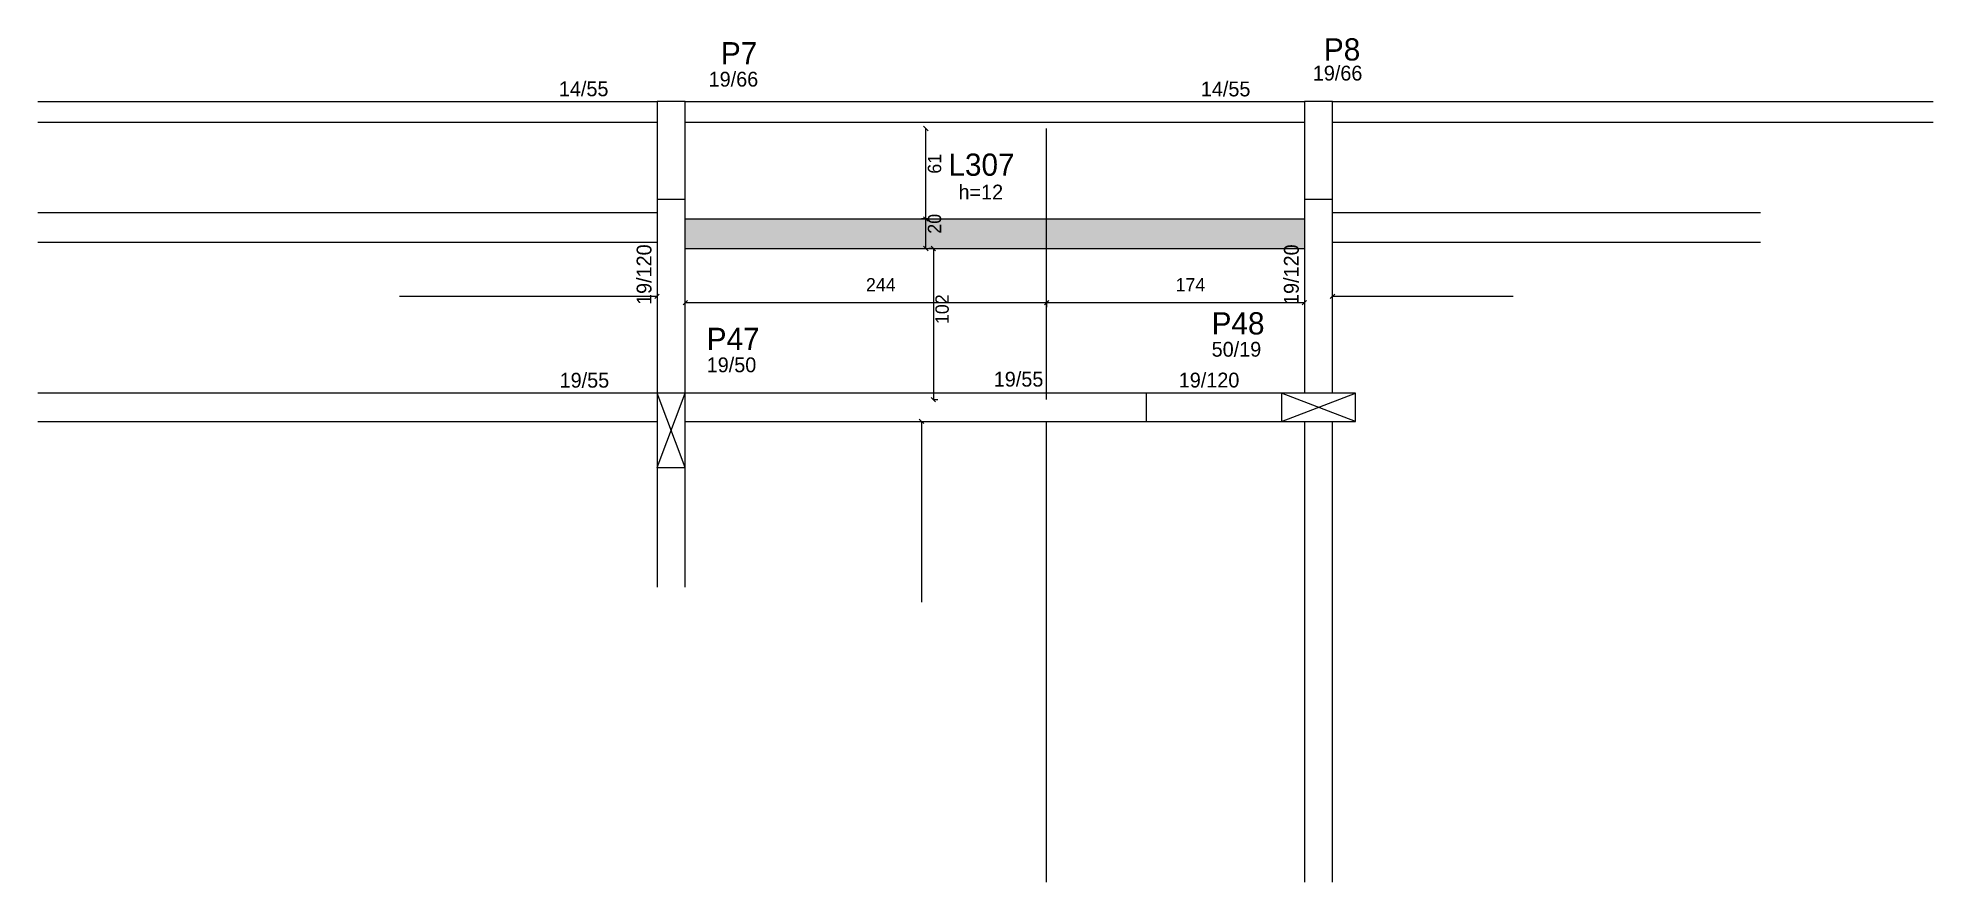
# Model space of a CAD drawing. Header units: metres. Extents: x 4915 to 6195, y 2281 to 2851.
import ezdxf

# ---------------------------------------------------------------- set-up
doc = ezdxf.new("R2010")
doc.units = ezdxf.units.M
for name, color, linetype in [('1', 7, 'Continuous'), ('3', 7, 'Continuous'), ('4', 7, 'Continuous'), ('7', 7, 'Continuous'), ('Hachura', 7, 'Continuous'), ('Painéis', 7, 'Continuous')]:
    doc.layers.add(name, color=color, linetype=linetype)

msp = doc.modelspace()

# ---------------------------------------------------------------- hatches: boundary and pattern name
at = {"layer": 'Hachura'}
h = msp.add_hatch(color=7, dxfattribs=at)
h.dxf.hatch_style = 1
h.paths.add_polyline_path([(5352.1, 2708.6), (5770.1, 2708.6), (5770.1, 2728.6), (5352.1, 2728.6), (5352.1, 2708.6)])

# ---------------------------------------------------------------- linework, layer by layer
at = {"layer": '1', "color": 1, "lineweight": 25}
for p, q in [((5333.1, 2560.9), (5352.1, 2610.9)), ((5352.1, 2560.9), (5333.1, 2610.9)), ((5754.6, 2591.9), (5804.6, 2610.9)), ((5804.6, 2591.9), (5754.6, 2610.9))]:
    msp.add_line(p, q, dxfattribs=at)
at = {"layer": '3', "color": 3, "lineweight": 25}
for p, q in [((4915.1, 2807.9), (5333.1, 2807.9)), ((5352.1, 2807.9), (5770.1, 2807.9)), ((5789.1, 2807.9), (6194.6, 2807.9)), ((4915.1, 2793.9), (5333.1, 2793.9)), ((5352.1, 2793.9), (5770.1, 2793.9)), ((5789.1, 2793.9), (6194.6, 2793.9)), ((5663.6, 2591.9), (5663.6, 2610.9))]:
    msp.add_line(p, q, dxfattribs=at)
for points in [[(5333.1, 2741.9), (5333.1, 2610.9)], [(5352.1, 2610.9), (5352.1, 2741.9)], [(5770.1, 2741.9), (5770.1, 2610.9)], [(5789.1, 2610.9), (5789.1, 2741.9)], [(5333.1, 2610.9), (4915.1, 2610.9)], [(5770.1, 2610.9), (5352.1, 2610.9)], [(4915.1, 2591.9), (5333.1, 2591.9)], [(5333.1, 2591.9), (5333.1, 2479.9)], [(5352.1, 2591.9), (5770.1, 2591.9)], [(5352.1, 2479.9), (5352.1, 2591.9)], [(5770.1, 2591.9), (5770.1, 2280.9)], [(5789.1, 2280.9), (5789.1, 2591.9)]]:
    msp.add_lwpolyline(points, dxfattribs=at)
at = {"layer": '7', "color": 7, "lineweight": 25}
for points in [[(5333.1, 2741.9), (5352.1, 2741.9), (5352.1, 2807.9), (5333.1, 2807.9), (5333.1, 2741.9)], [(5770.1, 2741.9), (5789.1, 2741.9), (5789.1, 2807.9), (5770.1, 2807.9), (5770.1, 2741.9)], [(5333.1, 2560.9), (5352.1, 2560.9), (5352.1, 2610.9), (5333.1, 2610.9), (5333.1, 2560.9)], [(5754.6, 2591.9), (5804.6, 2591.9), (5804.6, 2610.9), (5754.6, 2610.9), (5754.6, 2591.9)]]:
    msp.add_lwpolyline(points, dxfattribs=at)
at = {"layer": 'Painéis', "color": 0, "lineweight": 25}
for p, q in [((5516, 2788.1), (5513, 2791.1)), ((5516, 2727.1), (5513, 2730.1)), ((5513, 2730.1), (5516, 2727.1)), ((5513, 2710.1), (5516, 2707.1)), ((5521.1, 2707.1), (5518.1, 2710.1)), ((5331.6, 2674.9), (5334.6, 2677.9)), ((5790.6, 2677.9), (5787.6, 2674.9)), ((5353.6, 2673.6), (5350.6, 2670.6)), ((5594.6, 2670.6), (5597.6, 2673.6)), ((5597.6, 2673.6), (5594.6, 2670.6)), ((5768.6, 2670.6), (5771.6, 2673.6)), ((5518.1, 2608.1), (5521.1, 2605.1)), ((5513.1, 2590.4), (5510.1, 2593.4))]:
    msp.add_line(p, q, dxfattribs=at)
at = {"layer": 'Painéis', "color": 4, "lineweight": 25}
for p, q in [((5514.5, 2728.6), (5514.5, 2789.6)), ((5516.5, 2728.6), (5511.5, 2728.6)), ((5514.5, 2708.6), (5514.5, 2728.6)), ((5519, 2708.6), (5516.6, 2708.6)), ((5519.6, 2708.6), (5519.6, 2606.6)), ((5159.1, 2676.4), (5333.1, 2676.4)), ((5789.1, 2676.4), (5911.1, 2676.4)), ((5352.1, 2672.1), (5596.1, 2672.1)), ((5596.1, 2673.4), (5596.1, 2669.1)), ((5596.1, 2672.1), (5770.1, 2672.1)), ((5519.9, 2606.6), (5522.6, 2606.6)), ((5511.6, 2591.9), (5511.6, 2469.9))]:
    msp.add_line(p, q, dxfattribs=at)
at = {"layer": 'Painéis', "color": 200, "lineweight": 25}
for p, q in [((5596.1, 2606.6), (5596.1, 2789.6)), ((4915.1, 2732.9), (5333.1, 2732.9)), ((5352.1, 2728.6), (5770.1, 2728.6)), ((5789.1, 2732.9), (6078.1, 2732.9)), ((4915.1, 2712.9), (5333.1, 2712.9)), ((5789.1, 2712.9), (6078.1, 2712.9)), ((5352.1, 2708.6), (5770.1, 2708.6)), ((5596.1, 2280.9), (5596.1, 2591.9))]:
    msp.add_line(p, q, dxfattribs=at)

# ---------------------------------------------------------------- texts
at = {"layer": '3', "color": 3, "lineweight": 25}
for s, p in [('19/66', (5367.9, 2817.9)), ('19/66', (5775.8, 2822)), ('14/55', (5266.8, 2811.4)), ('14/55', (5700.2, 2811.3)), ('h=12', (5536.6, 2741.7)), ('50/19', (5707.5, 2635.6)), ('19/55', (5267.3, 2614.7)), ('19/50', (5366.6, 2625.1)), ('19/55', (5560.4, 2615.4)), ('19/120', (5685.3, 2614.8))]:
    msp.add_text(s, height=10, dxfattribs=at).set_placement(p)
for p in [(5329.3, 2670.5), (5766.3, 2670.5)]:
    msp.add_text('19/120', height=10, rotation=90, dxfattribs=at).set_placement(p)
at = {"layer": '4', "color": 4, "lineweight": 25}
for s, p in [('P7', (5376.2, 2832.9)), ('P8', (5783.3, 2835.5)), ('L307', (5529.8, 2757.7)), ('P48', (5707.5, 2650.6)), ('P47', (5366.6, 2640.1))]:
    msp.add_text(s, height=15, dxfattribs=at).set_placement(p)
at = {"layer": 'Painéis', "color": 240, "lineweight": 25}
for s, p in [('61', (5524.9, 2759.1)), ('20', (5524.9, 2718.6)), ('102', (5530, 2657.6))]:
    msp.add_text(s, height=9, rotation=90, dxfattribs=at).set_placement(p)
for s, p in [('244', (5474.1, 2679.6)), ('174', (5683.1, 2679.6))]:
    msp.add_text(s, height=9, dxfattribs=at).set_placement(p)

doc.saveas('drawing.dxf')
